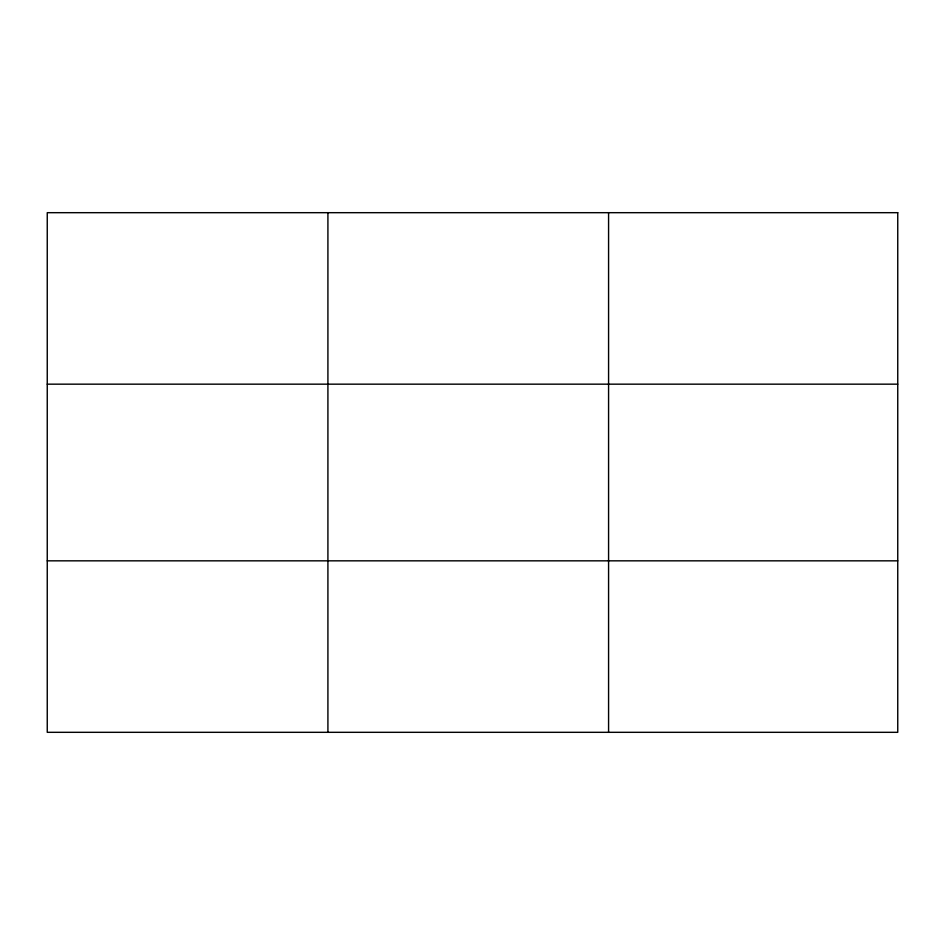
<?xml version="1.0" encoding="UTF-8"?>
<svg xmlns="http://www.w3.org/2000/svg" width="945" height="945" viewBox="0 0 945 945"><rect width="100%" height="100%" fill="white"/><g stroke="black" fill="none" stroke-linecap="round" stroke-linejoin="round"><path stroke-width="1.42" d="M327.915 732.316L327.915 212.684M608.58 732.316L608.58 212.684M47.25 384.166L897.75 384.166M47.25 560.834L897.75 560.834M897.75 212.684L897.75 732.316L47.25 732.316L47.25 212.684L897.75 212.684"/></g></svg>
